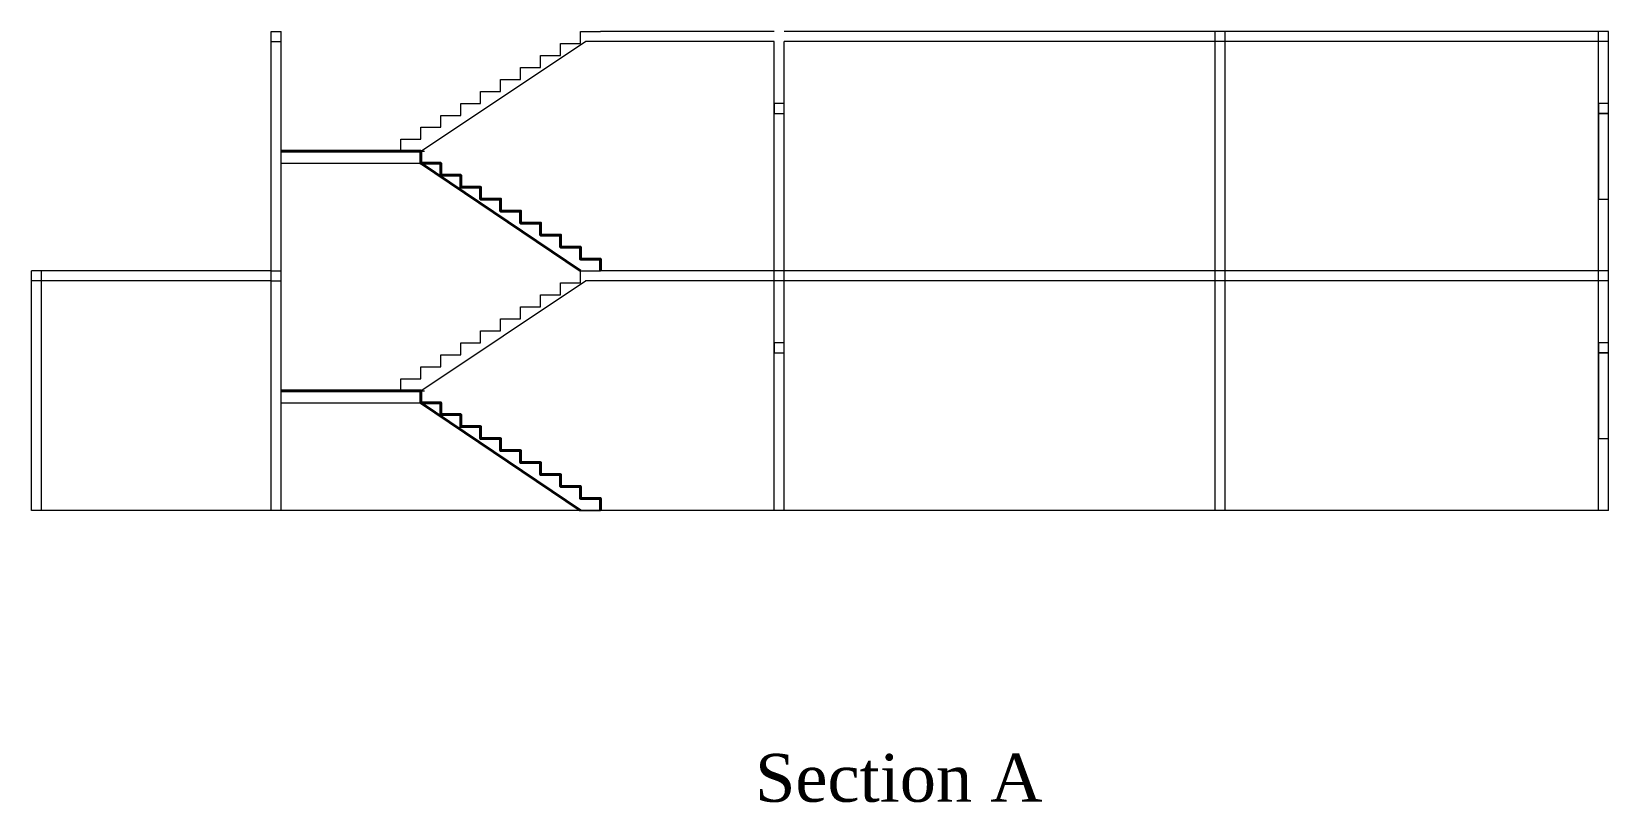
# Model space of a CAD drawing. Header units: inches. Extents: x -79350 to 491628, y -93215 to 155882.
# Drawn here: x 15664 to 16454, y 151289 to 151676 of the extents above; entities that cross this region are included whole.
import ezdxf

# ---------------------------------------------------------------- set-up
doc = ezdxf.new("R2010")
doc.units = ezdxf.units.IN
doc.header["$MEASUREMENT"] = 0
doc.layers.get('0').update_dxf_attribs({"lineweight": 30})
doc.layers.add('LINE', color=7, linetype='Continuous', lineweight=20)
doc.styles.get("Standard").update_dxf_attribs({"font": 'times.ttf', "height": 12})

msp = doc.modelspace()

# ---------------------------------------------------------------- linework, layer by layer
at = {"layer": 'LINE'}
for p, q in [((15784, 151555.5), (15784, 151675.5)), ((15784, 151675.5), (15789, 151675.5)), ((15789, 151555.5), (15789, 151675.5)), ((16036, 151675.5), (15949, 151675.5)), ((16454, 151675.5), (16041, 151675.5)), ((16257, 151555.5), (16257, 151675.5)), ((16262, 151555.5), (16262, 151675.5)), ((16449, 151555.5), (16449, 151675.5)), ((16454, 151555.5), (16454, 151675.5)), ((15784, 151670.5), (15789, 151670.5)), ((15859, 151615.5), (15941.5, 151670.5)), ((16036, 151670.5), (15941.5, 151670.5)), ((16036, 151555.5), (16036, 151670.5)), ((16041, 151555.5), (16041, 151670.5)), ((16454, 151670.5), (16041, 151670.5)), ((15789, 151615.5), (15860.93, 151615.5)), ((15789, 151609.5), (15859, 151609.5)), ((15664, 151435.5), (15664, 151555.5)), ((15784, 151555.5), (15664, 151555.5)), ((15669, 151435.5), (15669, 151555.5)), ((15784, 151435.5), (15784, 151555.5)), ((15784, 151555.5), (15789, 151555.5)), ((15789, 151435.5), (15789, 151555.5)), ((15939, 151555.5), (15949, 151555.5)), ((16454, 151555.5), (15949, 151555.5)), ((16036, 151435.5), (16036, 151555.5)), ((16041, 151435.5), (16041, 151555.5)), ((16257, 151435.5), (16257, 151555.5)), ((16262, 151435.5), (16262, 151555.5)), ((16449, 151435.5), (16449, 151555.5)), ((16454, 151435.5), (16454, 151555.5)), ((15784, 151550.5), (15664, 151550.5)), ((15784, 151550.5), (15789, 151550.5)), ((15859, 151495.5), (15941.5, 151550.5)), ((16454, 151550.5), (15941.5, 151550.5)), ((15789, 151495.5), (15860.93, 151495.5)), ((15789, 151489.5), (15859, 151489.5)), ((16454, 151435.5), (15664, 151435.5)), ((15939, 151435.5), (15949, 151435.5))]:
    msp.add_line(p, q, dxfattribs=at)
at = {"layer": 'LINE', "lineweight": 40}
for p, q in [((15939, 151555.5), (15859, 151609.5)), ((15939, 151435.5), (15859, 151489.5))]:
    msp.add_line(p, q, dxfattribs=at)
at = {"layer": 'LINE'}
for points in [[(15849, 151615.5), (15849, 151621.5), (15859, 151621.5), (15859, 151627.5), (15869, 151627.5), (15869, 151633.5), (15879, 151633.5), (15879, 151639.5), (15889, 151639.5), (15889, 151645.5), (15899, 151645.5), (15899, 151651.5), (15909, 151651.5), (15909, 151657.5), (15919, 151657.5), (15919, 151663.5), (15929, 151663.5), (15929, 151669.5), (15939, 151669.5), (15939, 151675.5), (15949, 151675.5)], [(15849, 151495.5), (15849, 151501.5), (15859, 151501.5), (15859, 151507.5), (15869, 151507.5), (15869, 151513.5), (15879, 151513.5), (15879, 151519.5), (15889, 151519.5), (15889, 151525.5), (15899, 151525.5), (15899, 151531.5), (15909, 151531.5), (15909, 151537.5), (15919, 151537.5), (15919, 151543.5), (15929, 151543.5), (15929, 151549.5), (15939, 151549.5), (15939, 151555.5), (15949, 151555.5)]]:
    msp.add_lwpolyline(points, dxfattribs=at)
for points in [[(16041, 151639.5), (16036, 151639.5), (16036, 151634.5), (16041, 151634.5)], [(16454, 151639.5), (16449, 151639.5), (16449, 151634.5), (16454, 151634.5)], [(16454, 151634.5), (16449, 151634.5), (16449, 151591.5), (16454, 151591.5)], [(16041, 151519.5), (16036, 151519.5), (16036, 151514.5), (16041, 151514.5)], [(16454, 151519.5), (16449, 151519.5), (16449, 151514.5), (16454, 151514.5)], [(16454, 151514.5), (16449, 151514.5), (16449, 151471.5), (16454, 151471.5)]]:
    msp.add_lwpolyline(points, close=True, dxfattribs=at)
at = {"layer": 'LINE', "lineweight": 40}
for points in [[(15889, 151591.5), (15889, 151597.5), (15879, 151597.5), (15879, 151603.5), (15869, 151603.5), (15869, 151609.5), (15859, 151609.5), (15859, 151615.5), (15849, 151615.5), (15794.43, 151615.5), (15789, 151615.5)], [(15949, 151555.5), (15949, 151561.5), (15939, 151561.5), (15939, 151567.5), (15929, 151567.5), (15929, 151573.5), (15919, 151573.5), (15919, 151579.5), (15909, 151579.5), (15909, 151585.5), (15899, 151585.5), (15899, 151591.5), (15889, 151591.5), (15889, 151597.5)], [(15889, 151471.5), (15889, 151477.5), (15879, 151477.5), (15879, 151483.5), (15869, 151483.5), (15869, 151489.5), (15859, 151489.5), (15859, 151495.5), (15849, 151495.5), (15794.43, 151495.5), (15789, 151495.5)], [(15949, 151435.5), (15949, 151441.5), (15939, 151441.5), (15939, 151447.5), (15929, 151447.5), (15929, 151453.5), (15919, 151453.5), (15919, 151459.5), (15909, 151459.5), (15909, 151465.5), (15899, 151465.5), (15899, 151471.5), (15889, 151471.5), (15889, 151477.5)]]:
    msp.add_lwpolyline(points, dxfattribs=at)

# ---------------------------------------------------------------- texts
at = {"color": 138, "linetype": 'ByBlock', "lineweight": 40, "true_color": 0x004a5e, "insert": (16026.5, 151313.5), "char_height": 24, "attachment_point": 1}
msp.add_mtext_dynamic_manual_height_columns('Section A', width=455, gutter_width=60, heights=[5.23], dxfattribs=at)

doc.saveas('drawing.dxf')
